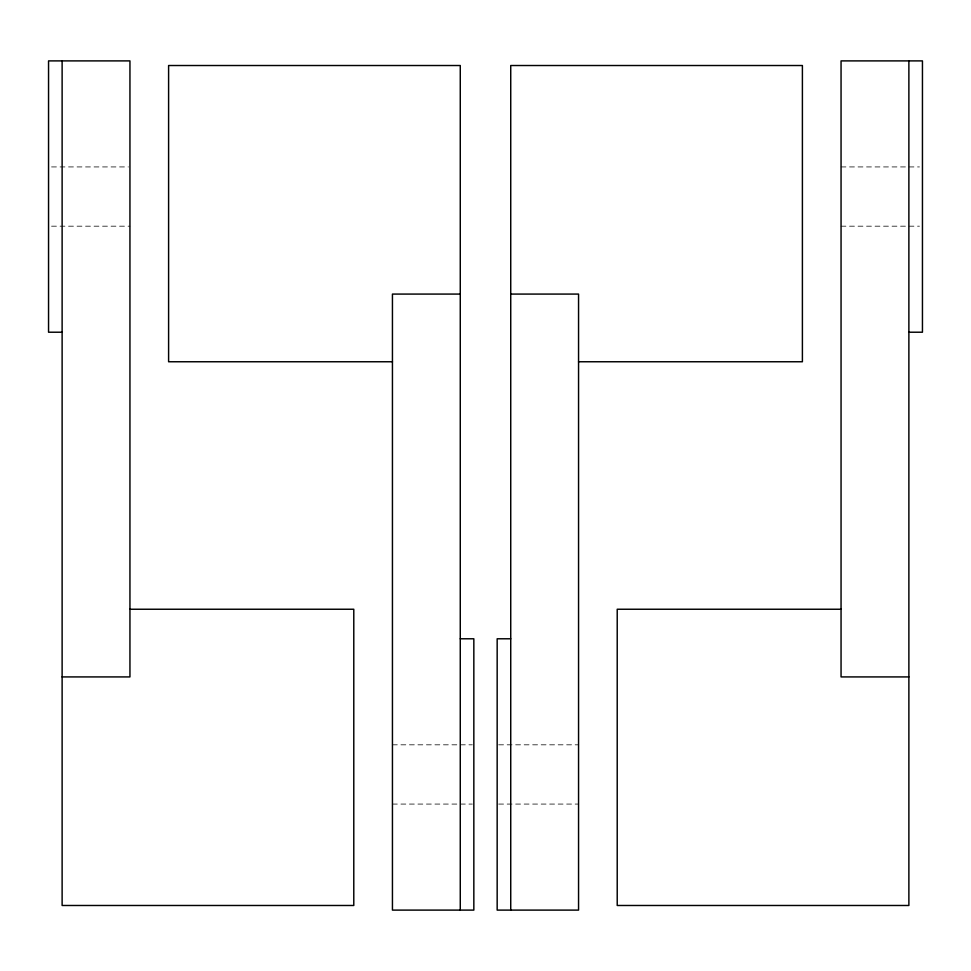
<?xml version="1.0" encoding="UTF-8"?>
<svg xmlns="http://www.w3.org/2000/svg" width="971" height="971" viewBox="0 0 971 971"><rect width="100%" height="100%" fill="white"/><g stroke="black" fill="none" stroke-linecap="round" stroke-linejoin="round"><path stroke-width="0.73" stroke-dasharray="4.86 3.64" d="M51.56 166.927L128.439 166.927M841.056 166.927L919.44 166.927M51.56 226.182L129.944 226.182M841.056 226.182L919.44 226.182M392.442 744.818L472.331 744.818M498.669 744.818L578.558 744.818M392.442 804.073L472.331 804.073M498.669 804.073L578.558 804.073"/><path stroke-width="1.46" d="M460.266 294.079L392.442 294.079L392.442 910.106L473.836 910.106L473.836 638.784L460.266 638.784M510.734 294.079L578.558 294.079L578.558 910.106L497.164 910.106L497.164 638.784L510.734 638.784M62.12 332.216L48.55 332.216L48.55 60.894L129.944 60.894L129.944 676.921L62.12 676.921M908.88 332.216L922.45 332.216L922.45 60.894L841.056 60.894L841.056 676.921L908.88 676.921M392.442 361.758L168.602 361.758L168.602 65.518L460.266 65.518L460.266 910.106M578.558 361.758L802.398 361.758L802.398 65.518L510.734 65.518L510.734 910.106M129.944 609.242L353.784 609.242L353.784 905.482L62.12 905.482L62.12 60.894M841.056 609.242L617.216 609.242L617.216 905.482L908.88 905.482L908.88 60.894"/></g></svg>
